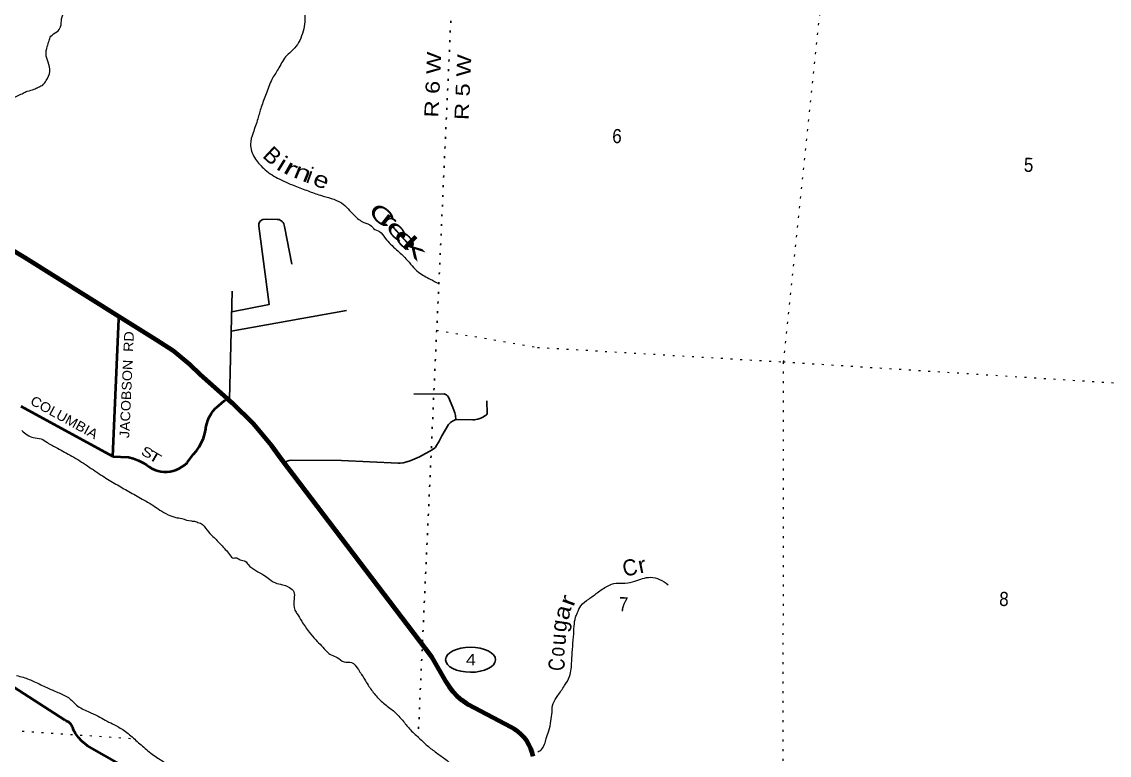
# Model space of a CAD drawing. Header units: feet. Extents: x -762378 to -505285, y -497909 to -353855.
# Drawn here: x -602896 to -589411, y -473654 to -464566 of the extents above; entities that cross this region are included whole.
import ezdxf
from ezdxf.enums import TextEntityAlignment as Align

# ---------------------------------------------------------------- set-up
doc = ezdxf.new("R2010")
doc.units = ezdxf.units.FT
doc.header["$LTSCALE"] = 80
doc.linetypes.add('DOTTED', pattern=[1.5, 0.3, -1.2])
for name, color, linetype, lineweight in [('17', 7, 'Continuous', 25), ('23', 7, 'Continuous', 70), ('26', 7, 'Continuous', 40), ('29', 7, 'Continuous', 25), ('39', 7, 'Continuous', 13), ('6', 7, 'DOTTED', 25), ('7', 7, 'DOTTED', 13)]:
    doc.layers.add(name, color=color, linetype=linetype, lineweight=lineweight)
doc.layers.add('27', color=7, linetype='Continuous')
doc.layers.add('41', color=7, linetype='Continuous')

msp = doc.modelspace()

# ---------------------------------------------------------------- linework, layer by layer
at = {"layer": '17'}
msp.add_ellipse((-597330.72, -472471.34), major_axis=(-309.24, 1), ratio=0.500121, dxfattribs=at)
at = {"layer": '23'}
msp.add_line((-601690.2, -468217.98), (-602855.1, -467490.41), dxfattribs=at)
for points in [[(-602855.1, -467490.41), (-603693.09, -466990.53), (-603809.09, -466919.37), (-603919.55, -466834.75), (-604020.55, -466739.05), (-604110.99, -466633.31), (-604266.99, -466399.33), (-604315.6, -466334.2)], [(-600349.51, -469234.48), (-600677.65, -468939.96), (-600810.83, -468810.7), (-601011.87, -468647.95), (-601228.82, -468507.11), (-601690.2, -468217.98)], [(-596555.61, -473670.29), (-596567.55, -473619.18), (-596584.86, -473569.26), (-596607.3, -473521.42), (-596634.62, -473476.19), (-596666.51, -473434.06), (-596702.64, -473395.49), (-596742.59, -473360.91), (-596785.95, -473330.7), (-596832.22, -473305.19), (-597354.59, -473030.02), (-597376.56, -473016.83), (-597438.55, -472973.45), (-597495.67, -472923.82), (-597547.29, -472868.49), (-597592.84, -472808.08), (-597631.83, -472743.23), (-597812.07, -472435.7), (-599675.68, -469986.98), (-599793.26, -469820.61), (-600024.95, -469543.95), (-600284.28, -469293.03), (-600349.51, -469234.48)]]:
    msp.add_lwpolyline(points, dxfattribs=at)
at = {"layer": '26'}
msp.add_line((-601767.33, -469952.85), (-602903.22, -469331.15), dxfattribs=at)
for points in [[(-601767.33, -469952.85), (-601691.39, -468244.84), (-601690.2, -468217.98)], [(-601767.33, -469952.85), (-601574.02, -469961.91), (-601511, -469978.17), (-601450.02, -470000.93), (-601391.75, -470029.94), (-601347.16, -470057.69), (-601315.76, -470080.74), (-601282.11, -470100.39), (-601246.6, -470116.41), (-601209.61, -470128.64), (-601171.54, -470136.93), (-601132.81, -470141.19), (-601093.85, -470141.39), (-601055.09, -470137.51), (-601016.94, -470129.59), (-600979.82, -470117.74), (-600944.15, -470102.07), (-600910.32, -470082.76), (-600878.68, -470060.01), (-600849.6, -470034.09), (-600842.58, -470026.95), (-600766.94, -469925.11), (-600728.1, -469880.48), (-600694.13, -469832.03), (-600665.42, -469780.3), (-600642.26, -469725.86), (-600624.93, -469669.29), (-600613.61, -469611.22), (-600611.34, -469593.05), (-600602.3, -469548.64), (-600588.67, -469505.42), (-600570.59, -469463.87), (-600548.27, -469424.43), (-600521.96, -469387.54), (-600491.92, -469353.6), (-600482.61, -469344.41), (-600385.17, -469263.93), (-600349.51, -469234.48)], [(-600450.09, -474463.53), (-602082.03, -473537.33), (-602106.56, -473518.77), (-602151.41, -473478.89), (-602191.85, -473434.53), (-602227.44, -473386.19), (-602257.77, -473334.4), (-602259.95, -473323.76), (-602263.99, -473310.53), (-602269.39, -473297.8), (-602276.09, -473285.7), (-602284.01, -473274.36), (-602293.08, -473263.92), (-602303.19, -473254.48), (-602313.62, -473246.61), (-602338.72, -473233.12), (-602363.62, -473217.17), (-602994.23, -472812.43)]]:
    msp.add_lwpolyline(points, dxfattribs=at)
at = {"layer": '29'}
for p, q in [((-599637.31, -467104.44), (-599546.31, -467571.05)), ((-600320.67, -469241.55), (-600285.76, -467905.01)), ((-600298.03, -468397.96), (-598869.48, -468144.84)), ((-597658.24, -469176.74), (-598033.62, -469180.08))]:
    msp.add_line(p, q, dxfattribs=at)
for points in [[(-599957.39, -467097.08), (-599955.53, -467067.79), (-599943.82, -467042.76), (-599924.66, -467023.07), (-599907.63, -467015.08), (-599860.8, -467012.95), (-599726.69, -467015.08), (-599702.21, -467017.74), (-599689.44, -467024.13), (-599667.09, -467040.63), (-599655.38, -467053.95), (-599647.93, -467070.99), (-599637.31, -467104.44)], [(-600292.32, -468159.88), (-599825.81, -468067.56), (-599957.39, -467097.08)], [(-597512.85, -469495.06), (-597517.63, -469446.34), (-597525.63, -469412.53), (-597549.04, -469346.51), (-597603.32, -469215.54), (-597616.1, -469200.63), (-597628.87, -469189.98), (-597642.71, -469182.53), (-597658.24, -469176.74)], [(-597512.85, -469495.06), (-597302.11, -469499.85), (-597283.48, -469498.52), (-597266.99, -469494.53), (-597241.45, -469488.14), (-597205.26, -469476.42), (-597178.65, -469463.65), (-597145.66, -469446.61), (-597137.13, -469440.49), (-597130.76, -469431.7), (-597126.5, -469417.86), (-597129.69, -469261.33)], [(-598228.94, -470037.03), (-598202.55, -470035.46), (-598166.36, -470029.61), (-598091.86, -470010.44), (-598050.35, -469995), (-597964.14, -469955.07), (-597806.61, -469869.88), (-597777.87, -469851.25), (-597767.23, -469841.66), (-597759.78, -469829.42), (-597725.72, -469771.92), (-597687.41, -469697.38), (-597602.26, -469556.82), (-597577.78, -469532.33), (-597555.43, -469516.36), (-597512.85, -469495.06)], [(-599549.65, -469997.36), (-599580.88, -470001.93), (-599603.23, -470009.38), (-599641.04, -470032.5)], [(-599549.65, -469997.36), (-598931.94, -470002.67), (-598228.94, -470037.03)]]:
    msp.add_lwpolyline(points, dxfattribs=at)
at = {"layer": '39'}
msp.add_line((-602828.19, -465425.32), (-602800.8, -465420.42), dxfattribs=at)
for points in [[(-602637.63, -465353.8), (-602591.3, -465294.37), (-602547.38, -465181.39), (-602567.65, -465068.21), (-602594.4, -464968.86), (-602579.14, -464872.97), (-602556.67, -464801.44), (-602534.74, -464745.96), (-602460.65, -464690.27), (-602414.41, -464627.59), (-602401.08, -464529.63), (-602367.65, -464430.36), (-602347.31, -464302.51), (-602335.65, -464194.45), (-602334.08, -464088.04), (-602319.68, -463957.98), (-602313.76, -463841.69), (-602309.04, -463701.24), (-602311.29, -463648.94), (-602301.44, -463534.79), (-602261.66, -463425.69), (-602156.11, -463389.17), (-602052.97, -463364.62), (-601917.55, -463274.9), (-601759.77, -463236.17), (-601637, -463224.35), (-601491.31, -463187.21), (-601305.95, -463163.49), (-601236.42, -463183.98), (-601187.61, -463223.83), (-601145.53, -463225.28), (-601025.57, -463237.47), (-600974.03, -463315.58), (-600880.8, -463346.93), (-600685.29, -463319.55), (-600581.63, -463339.2), (-600505.57, -463404.1), (-600474.14, -463483.52), (-600416.07, -463606.05), (-600281.88, -463612.7), (-600178.13, -463570.09), (-600057.52, -463622.47), (-599948.34, -463716.64), (-599835.77, -463829), (-599754.1, -463906.15), (-599683.86, -463964.82), (-599558.45, -464053.52), (-599480, -464166.71), (-599402.45, -464366.24), (-599384.14, -464537.61), (-599436.05, -464768.81), (-599495.73, -464873.2), (-599624.42, -465001.32), (-599717.84, -465154.76), (-599794.3, -465280.67), (-599866.49, -465458.95), (-599926.19, -465623.6), (-599969.19, -465768.74), (-600027.23, -465943.49), (-600060, -466082.96), (-600009.36, -466247.41), (-599897.52, -466381.84), (-599723.1, -466504.38), (-599511.59, -466598.07), (-599345.23, -466662.07), (-599192.56, -466715.56), (-598932.96, -466810.92), (-598771.64, -466965.14), (-598652.17, -467051.63), (-598561.34, -467094.94), (-598532.37, -467128.08), (-598459.37, -467164.75), (-598389.87, -467245.5), (-598248.31, -467391), (-598131.73, -467503.5), (-597974.81, -467669.62), (-597831.24, -467754.93), (-597724.78, -467810.84)], [(-604246.32, -466287.37), (-604214.47, -466212.57), (-604112.22, -466149.86), (-603998.8, -466053.43), (-603947.15, -466007.05), (-603791.47, -465904.03), (-603668.89, -465831.98), (-603562.36, -465761.39), (-603419.93, -465694.02), (-603324.37, -465651.14), (-603218.13, -465588.57), (-603154.97, -465556.62), (-603092.24, -465536.69), (-603007.3, -465511.5), (-602938.16, -465479.75), (-602877.07, -465449.73), (-602828.19, -465425.32)], [(-602637.63, -465353.8), (-602680.9, -465375.59), (-602730.32, -465400.3), (-602800.8, -465420.42)], [(-602895.63, -469632.52), (-602752.05, -469717.83), (-602656.34, -469735.21), (-602577.61, -469780.11), (-602453.6, -469850.69), (-602274.29, -469947.28), (-602081.76, -470068.43), (-601893.37, -470193.46), (-601728.23, -470293.58), (-601568.82, -470385.47), (-601401.46, -470479.64), (-601271.64, -470556.44), (-601183.36, -470615.74), (-601080.98, -470673.51), (-600985.81, -470706.93), (-600912.08, -470721.54), (-600792.73, -470751.78), (-600770.69, -470752.54), (-600711.04, -470768.66), (-600681.26, -470777.73), (-600597.99, -470866.98), (-600524.35, -470943.85), (-600423.52, -471047.77), (-600319.23, -471167.88), (-600266.54, -471211.88), (-600242.29, -471206.7), (-600187, -471232.71), (-600125.42, -471250.91), (-600088.7, -471292.36), (-599992.87, -471365.97), (-599892.5, -471423.68), (-599823.99, -471474.26), (-599731.43, -471525.67), (-599641.86, -471546.84), (-599574.68, -471577.29), (-599522.26, -471629.32), (-599519.15, -471715.8), (-599507.84, -471856.79), (-599479.34, -471903.98), (-599424.19, -471994.26), (-599330.46, -472130.08), (-599249.4, -472225.28), (-599179.63, -472298), (-599113.86, -472370.57), (-599059.04, -472410.63), (-598983.9, -472443.36), (-598899.43, -472496.5), (-598807.45, -472505.71), (-598722.12, -472593.02), (-598645.88, -472712.16), (-598600.22, -472786.05), (-598513.96, -472905.54), (-598409.13, -473009.6), (-598285.99, -473106.26), (-598162, -473237.09), (-598075.2, -473340.52), (-597958.55, -473451.02), (-597880.76, -473524.01), (-597769.37, -473612.23), (-597653.85, -473696.57), (-597528.98, -473801.32), (-597429.68, -473891.13), (-597337.19, -473944.54), (-597218.38, -473990.84), (-597187.89, -474098.35), (-597197.07, -474192.44), (-597186.87, -474247.02), (-597146.41, -474296.63), (-597059.34, -474392.04), (-596954.58, -474498.1), (-596876.72, -474569.09), (-596795.06, -474646.24), (-596731.29, -474718.74), (-596642.89, -474834.29), (-596578.66, -474892.75), (-596492.78, -474964.02), (-596385, -475040.06), (-596284.77, -475101.77), (-596201.96, -475144.81), (-596138.98, -475181.14), (-596079.02, -475247.49), (-596019.26, -475319.86), (-595963.72, -475398.11), (-595898.76, -475494.76), (-595818.92, -475626.08), (-595711.02, -475758.36), (-595611.68, -475906.42), (-595547.06, -476013.1), (-595488.81, -476189.87), (-595462.16, -476411.74), (-595392.97, -476621.03), (-595327.74, -476709.65), (-595256.7, -476804.51), (-595171.9, -476907.87), (-595082.77, -477001.35), (-594912.46, -477067.5), (-594635.68, -477308.07)], [(-596497.06, -473612.96), (-596450.32, -473581.54), (-596391.56, -473444.98), (-596360.4, -473353.66), (-596334.25, -473232.04), (-596320.45, -473120.03), (-596306.86, -473014.04), (-596247.31, -472913.66), (-596164.98, -472791.98), (-596102.96, -472677.62), (-596076.58, -472489.72), (-596067.65, -472343.4), (-596054.44, -472189.2), (-596045.98, -472056.92), (-596028.11, -471943.05), (-596008.39, -471893.51), (-595963.2, -471802.68), (-595866.13, -471719.67), (-595759.16, -471641.01), (-595634.03, -471558.97), (-595526.48, -471522.52), (-595412.06, -471520.45), (-595292.96, -471498.46), (-595100.71, -471448.87), (-594987.31, -471476.9), (-594879.12, -471540.9)], [(-602959.55, -472667.36), (-602876, -472688.33), (-602735.48, -472745.41), (-602585.35, -472814.88), (-602448.98, -472875.84), (-602316.75, -472940.68), (-602215.52, -473032.56), (-602071.81, -473113.86), (-601949.32, -473170.32), (-601770.01, -473266.91), (-601643.93, -473335.55), (-601511.11, -473442.59), (-601382.5, -473555.5), (-601241.81, -473666.83), (-601108.45, -473757.82), (-601058.24, -473815.79), (-601018.38, -473883.46), (-600899.3, -473921.73), (-600815.41, -473932.66), (-600749.65, -474005.24), (-600738.64, -474035.75), (-600630.52, -474101.76), (-600531.83, -474209.62), (-600449.45, -474324.96), (-600388.49, -474421.47), (-600295.82, -474529.13), (-600184.91, -474631.39), (-600100.43, -474684.53), (-599943.43, -474788.38), (-599859.63, -474861.58), (-599751.13, -474975.81), (-599649.83, -475065.69), (-599532.64, -475160.13), (-599445.91, -475265.57), (-599370.32, -475344.51), (-599291.14, -475435.63), (-599259.95, -475462.83), (-599203.73, -475521.01), (-599159.6, -475580.79), (-599102.45, -475671.15), (-599039.77, -475775.76), (-598990.77, -475869.85), (-598933.22, -475948.17), (-598864.8, -476061.01), (-598779.08, -476196.54), (-598739.09, -476260.2), (-598672.13, -476356.92), (-598526.36, -476496.54), (-598392.42, -476629.73), (-598308.3, -476753.16), (-598219.49, -476856.66), (-598126.48, -476954.28), (-598120.51, -477075.01), (-598108.26, -477187.92), (-598136.39, -477427.98), (-598180.58, -477548.97), (-598369.79, -477687.05), (-598476.41, -477755.67), (-598640.09, -477850.44), (-598769.68, -477886.13), (-598944.48, -477894.14), (-599042.8, -477894.76), (-599255.86, -477847.21), (-599379.76, -477832.88), (-599548.89, -477851.13), (-599691.02, -477842.2), (-599899.17, -477887.22), (-600137.3, -477929.2), (-600326.74, -477954.78), (-600555.35, -477892.64), (-600678.44, -477854.23), (-600787.16, -477806.28), (-600931.8, -477692.81), (-601081.1, -477539), (-601336.2, -477369.49), (-601540.21, -477231.87), (-601660.4, -477107.19), (-601768.75, -476928.69), (-601919.71, -476764.79), (-602120.71, -476597.14), (-602263.93, -476441.54), (-602308.51, -476335.55), (-602398.51, -476207.9), (-602518.97, -476091.25), (-602655.86, -475986.08), (-602765.64, -475909.97), (-602871.29, -475829.99), (-602929.65, -475775.74), (-603005.3, -475698.81), (-603067.96, -475631.16)]]:
    msp.add_spline(points, degree=3, dxfattribs=at)
at = {"layer": '6'}
msp.add_lwpolyline([(-597510.77, -463116.04), (-597750.16, -468386.44), (-597980.16, -473430.66)], dxfattribs=at)
at = {"layer": '7'}
msp.add_line((-603008.19, -473346.32), (-601503.44, -473449.3), dxfattribs=at)
for points in [[(-592903.92, -463510.45), (-593454.23, -468780.13), (-593458.5, -474456.37), (-593341.33, -478905.44)], [(-597750.16, -468386.44), (-596501.51, -468600.37), (-593454.23, -468780.13), (-587915.06, -469130.47), (-582433.02, -469330.19), (-577076.79, -469453.25), (-571779.32, -469534.11), (-571162.63, -469512.06)]]:
    msp.add_lwpolyline(points, dxfattribs=at)

# ---------------------------------------------------------------- texts
at = {"layer": '17', "width": 1.2}
msp.add_text(' 4 ', height=140, dxfattribs=at).set_placement((-597325.61, -472539.65), align=Align.CENTER)
at = {"layer": '27'}
for s, rotation, width, p in [('JACOBSON  RD', 87.454, 1.1, (-601563.09, -469726.51)), ('COLUMBIA', 331.294, 1.1, (-602801.28, -469299.34)), ('S', 332.426, 1.3, (-601427.89, -469922.86)), ('T', 329.52, 1.55, (-601339.33, -469974.04))]:
    msp.add_text(s, height=120, rotation=rotation, dxfattribs=dict(at, width=width)).set_placement(p)
at = {"layer": '41'}
for s, rotation, p in [('B', 317.099, (-599919.84, -466236.83)), ('i', 340.22, (-599383.38, -466552.58))]:
    msp.add_text(s, height=200, rotation=rotation, dxfattribs=at).set_placement(p)
for s, rotation, width, p in [('i', 328.149, 1.35, (-599750.83, -466386.92)), ('r', 329.999, 1.65, (-599668.05, -466426.58)), ('n', 337.501, 1.35, (-599539.79, -466487.24)), ('e', 337.722, 1.25, (-599301.84, -466579.91)), ('C', 319.051, 1.65, (-598614.58, -466935.92)), ('r', 320.994, 2, (-598476.63, -467044.41)), ('e', 311.982, 1.9, (-598395.45, -467115.23)), ('e', 314.166, 2, (-598301.16, -467226.89)), ('k', 315.787, 2.25, (-598202.78, -467330.53))]:
    msp.add_text(s, height=200, rotation=rotation, dxfattribs=dict(at, width=width)).set_placement(p)
for s, rotation, width, p in [('C', 11.17, 0.95, (-595335.67, -471425.35)), ('r', 11.804, 1.1, (-595186.32, -471392.54)), ('r', 70.223, 1.35, (-596035.87, -471767.73)), ('a', 75.39, 1.15, (-596099.04, -471907.32)), ('u', 86.216, 0.95, (-596149.5, -472224.61)), ('o', 85.114, 0.8, (-596165.88, -472378.33)), ('C', 86.707, 0.8, (-596164.54, -472536.35))]:
    msp.add_text(s, height=200, rotation=rotation, dxfattribs=dict(at, width=width)).set_placement(p, align=Align.CENTER)
msp.add_text('g', height=200, rotation=81.971, dxfattribs=at).set_placement((-596138.08, -472062.35), align=Align.CENTER)
at = {"layer": '6', "width": 1.25}
for s, p in [('R 6 W', (-597730.75, -465755.2)), ('R 5 W', (-597356.78, -465786.35))]:
    msp.add_text(s, height=175, rotation=87.399, dxfattribs=at).set_placement(p)
at = {"layer": '7', "width": 0.9}
for s, p in [('6', (-595576.27, -466067.58)), ('5', (-590472.61, -466424.04)), ('8', (-590778.37, -471803.38)), ('7', (-595495.99, -471868.26))]:
    msp.add_text(s, height=175, rotation=358.018, dxfattribs=at).set_placement(p)

doc.saveas('drawing.dxf')
